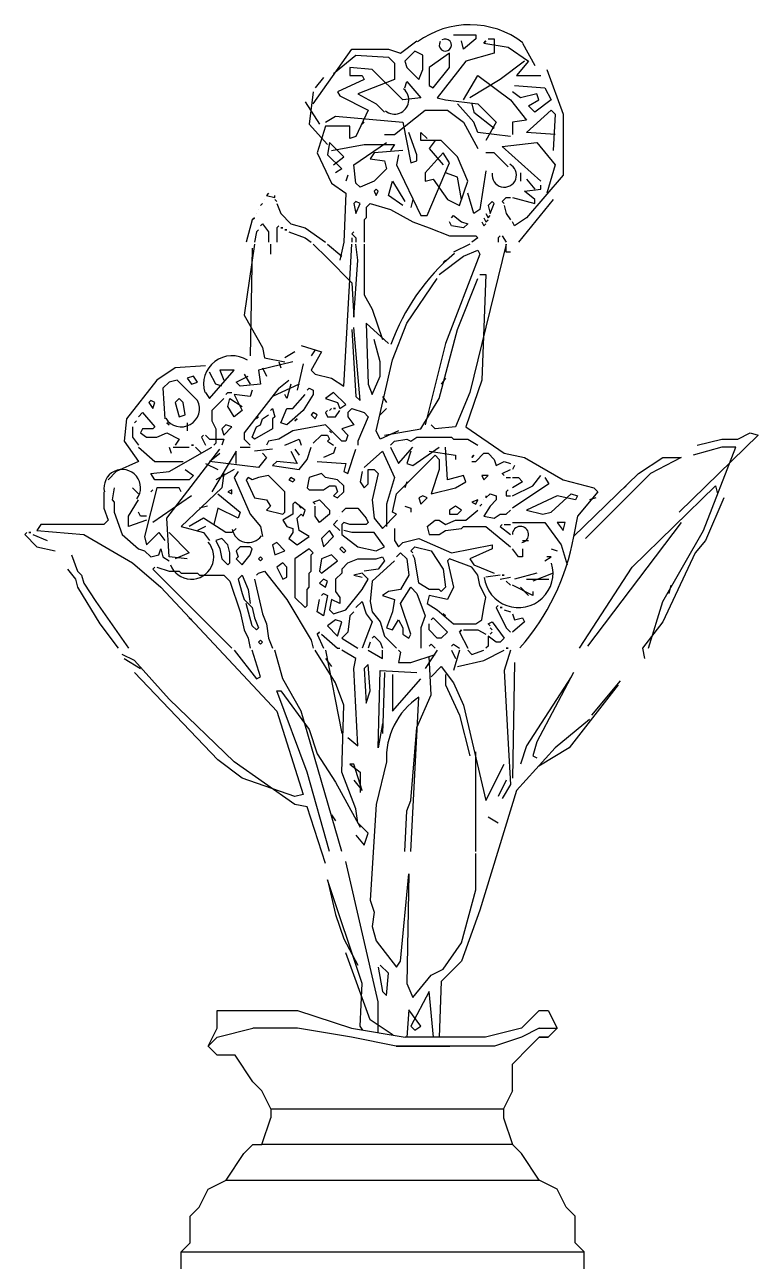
# Model space of a CAD drawing. Extents: x -42728 to 99010, y -18674 to 47645.
# Drawn here: x 47992 to 48443, y 7416 to 8176 of the extents above; entities that cross this region are included whole.
import ezdxf

# ---------------------------------------------------------------- set-up
doc = ezdxf.new("R2010")
doc.units = 0
doc.header["$LTSCALE"] = 100
doc.header["$MEASUREMENT"] = 0
doc.layers.get('0').update_dxf_attribs({"linetype": 'CONTINUOUS'})

# ---------------------------------------------------------------- blocks, each defined once
blk = doc.blocks.new('A$C30911E58')
for p, q in [((231.03, 1072.56), (241.03, 1080.05)), ((263.5, 1083.8), (277.24, 1083.8)), ((269.75, 1075.06), (268.5, 1080.05)), ((277.24, 1081.3), (269.75, 1075.06)), ((277.24, 1083.8), (277.24, 1081.3)), ((283.49, 1080.05), (282.24, 1078.8)), ((282.24, 1078.8), (283.49, 1080.05)), ((284.73, 1081.3), (288.48, 1081.3)), ((288.48, 1081.3), (288.48, 1072.56)), ((177.33, 1041.34), (201.06, 1075.06)), ((201.06, 1075.06), (223.54, 1075.06)), ((223.54, 1075.06), (231.03, 1072.56)), ((239.78, 1073.81), (233.53, 1067.56)), ((244.77, 1071.31), (239.78, 1073.81)), ((261.01, 1072.56), (248.52, 1063.82)), ((261.01, 1063.82), (261.01, 1072.56)), ((288.48, 1072.56), (271, 1067.56)), ((282.24, 1078.8), (297.22, 1076.31)), ((297.22, 1076.31), (309.71, 1067.56)), ((305.96, 1078.8), (313.46, 1065.07)), ((189.82, 1060.07), (203.56, 1071.31)), ((203.56, 1071.31), (223.54, 1070.06)), ((223.54, 1070.06), (227.29, 1066.32)), ((227.29, 1066.32), (227.29, 1056.33)), ((233.53, 1067.56), (234.78, 1063.82)), ((244.77, 1062.57), (244.77, 1071.31)), ((271, 1067.56), (253.51, 1045.09)), ((307.21, 1067.56), (292.23, 1056.33)), ((309.71, 1067.56), (302.22, 1058.82)), ((183.58, 1057.57), (178.58, 1051.33)), ((213.55, 1062.57), (199.81, 1063.82)), ((199.81, 1063.82), (199.81, 1058.82)), ((199.81, 1058.82), (207.31, 1058.82)), ((207.31, 1058.82), (208.56, 1056.33)), ((232.28, 1043.84), (213.55, 1062.57)), ((234.78, 1063.82), (242.27, 1056.33)), ((242.27, 1056.33), (244.77, 1062.57)), ((248.52, 1063.82), (248.52, 1052.58)), ((251.02, 1051.33), (261.01, 1063.82)), ((269.75, 1043.84), (278.49, 1058.82)), ((278.49, 1058.82), (298.47, 1043.84)), ((302.22, 1058.82), (317.2, 1058.82)), ((320.95, 1062.57), (330.94, 1035.1)), ((208.56, 1056.33), (192.32, 1048.83)), ((227.29, 1056.33), (204.81, 1047.58)), ((233.53, 1051.33), (234.78, 1055.08)), ((234.78, 1055.08), (243.52, 1045.09)), ((248.52, 1052.58), (251.02, 1051.33)), ((292.23, 1056.33), (273.49, 1045.09)), ((300.97, 1052.58), (319.7, 1051.33)), ((319.7, 1051.33), (323.45, 1043.84)), ((172.34, 1042.59), (181.08, 1028.85)), ((177.33, 1048.83), (174.84, 1028.85)), ((192.32, 1048.83), (193.57, 1046.33)), ((193.57, 1046.33), (211.05, 1037.59)), ((204.81, 1047.58), (216.05, 1041.34)), ((243.52, 1045.09), (232.28, 1043.84)), ((253.51, 1045.09), (258.51, 1043.84)), ((258.51, 1043.84), (278.49, 1041.34)), ((298.47, 1043.84), (308.46, 1031.35)), ((304.72, 1045.09), (299.72, 1048.83)), ((314.71, 1047.58), (304.72, 1045.09)), ((309.71, 1040.09), (315.96, 1043.84)), ((323.45, 1043.84), (313.46, 1036.34)), ((315.96, 1043.84), (314.71, 1047.58)), ((211.05, 1037.59), (203.56, 1021.36)), ((216.05, 1041.34), (221.04, 1036.34)), ((227.29, 1022.61), (246.02, 1037.59)), ((246.02, 1037.59), (259.76, 1037.59)), ((259.76, 1037.59), (269.75, 1030.1)), ((275.99, 1030.1), (266, 1041.34)), ((274.74, 1041.34), (275.99, 1036.34)), ((275.99, 1036.34), (288.48, 1026.35)), ((278.49, 1041.34), (289.73, 1030.1)), ((308.46, 1023.86), (323.45, 1037.59)), ((313.46, 1036.34), (309.71, 1040.09)), ((323.45, 1037.59), (325.95, 1035.1)), ((325.95, 1035.1), (324.7, 1012.62)), ((330.94, 1035.1), (330.94, 997.63)), ((174.84, 1028.85), (186.08, 1016.36)), ((184.83, 1027.6), (179.83, 1011.37)), ((184.83, 1030.1), (191.07, 1033.85)), ((199.81, 1027.6), (184.83, 1027.6)), ((191.07, 1033.85), (232.28, 1030.1)), ((199.81, 1020.11), (199.81, 1027.6)), ((207.31, 1028.85), (208.56, 1030.1)), ((208.56, 1030.1), (208.56, 1030.1)), ((232.28, 1030.1), (237.28, 1005.12)), ((269.75, 1030.1), (278.49, 1013.86)), ((278.49, 1023.86), (275.99, 1030.1)), ((289.73, 1030.1), (283.49, 1018.86)), ((308.46, 1031.35), (299.72, 1030.1)), ((299.72, 1030.1), (299.72, 1022.61)), ((203.56, 1021.36), (199.81, 1020.11)), ((221.04, 1022.61), (227.29, 1022.61)), ((241.03, 1010.12), (236.03, 1023.86)), ((243.52, 1023.86), (247.27, 1020.11)), ((243.52, 1018.86), (243.52, 1023.86)), ((256.01, 1018.86), (243.52, 1018.86)), ((252.26, 1018.86), (248.52, 1013.86)), ((266, 1008.87), (256.01, 1018.86)), ((298.47, 1021.36), (278.49, 1023.86)), ((325.95, 1022.61), (308.46, 1023.86)), ((179.83, 1011.37), (188.57, 992.63)), ((187.33, 1017.61), (186.08, 1010.12)), ((196.07, 1008.87), (187.33, 1017.61)), ((188.57, 1012.62), (208.56, 1016.36)), ((202.31, 1003.87), (222.29, 1017.61)), ((208.56, 1016.36), (227.29, 1016.36)), ((214.8, 1011.37), (212.3, 1007.62)), ((232.28, 1012.62), (214.8, 1011.37)), ((227.29, 1016.36), (224.79, 1012.62)), ((257.26, 1011.37), (246.02, 998.88)), ((248.52, 1013.86), (257.26, 1003.87)), ((261.01, 1005.12), (257.26, 1011.37)), ((288.48, 1011.37), (283.49, 1011.37)), ((297.22, 1002.63), (288.48, 1011.37)), ((293.48, 1015.11), (314.71, 1017.61)), ((317.2, 993.88), (293.48, 1015.11)), ((314.71, 1017.61), (325.95, 1003.87)), ((186.08, 1010.12), (194.82, 1001.38)), ((189.82, 1003.87), (196.07, 1008.87)), ((203.56, 992.63), (202.31, 1003.87)), ((212.3, 1007.62), (221.04, 1006.37)), ((221.04, 1006.37), (222.29, 1001.38)), ((229.79, 1010.12), (228.54, 1003.87)), ((228.54, 1003.87), (243.52, 972.65)), ((237.28, 1005.12), (241.03, 1006.37)), ((241.03, 1006.37), (241.03, 1010.12)), ((247.27, 972.65), (261.01, 1005.12)), ((272.25, 993.88), (266, 1008.87)), ((325.95, 1003.87), (320.95, 986.39)), ((194.82, 1001.38), (191.07, 998.88)), ((198.56, 997.63), (197.32, 993.88)), ((222.29, 1001.38), (214.8, 993.88)), ((246.02, 998.88), (246.02, 993.88)), ((266, 996.38), (258.51, 998.88)), ((268.5, 982.64), (266, 996.38)), ((283.49, 1000.13), (279.74, 976.4)), ((304.72, 998.88), (304.72, 993.88)), ((330.94, 997.63), (308.46, 971.4)), ((188.57, 992.63), (197.32, 986.39)), ((206.06, 990.14), (203.56, 992.63)), ((214.8, 993.88), (206.06, 990.14)), ((216.05, 988.89), (214.8, 987.64)), ((217.3, 987.64), (216.05, 988.89)), ((223.54, 985.14), (226.04, 993.88)), ((226.04, 993.88), (233.53, 981.4)), ((246.02, 993.88), (251.02, 995.13)), ((251.02, 995.13), (259.76, 982.64)), ((267.25, 978.9), (272.25, 993.88)), ((307.21, 987.64), (317.2, 988.89)), ((308.46, 995.13), (313.46, 988.89)), ((317.2, 988.89), (317.2, 991.39)), ((147.36, 982.64), (147.36, 982.64)), ((149.86, 986.39), (148.61, 985.14)), ((148.61, 985.14), (153.61, 983.89)), ((153.61, 983.89), (153.61, 985.14)), ((154.86, 981.4), (153.61, 982.64)), ((153.61, 982.64), (154.86, 981.4)), ((197.32, 986.39), (196.07, 956.42)), ((203.56, 981.4), (202.31, 980.15)), ((206.06, 980.15), (203.56, 981.4)), ((214.8, 987.64), (216.05, 985.14)), ((216.05, 985.14), (217.3, 987.64)), ((232.28, 978.9), (223.54, 985.14)), ((238.53, 982.64), (237.28, 977.65)), ((259.76, 982.64), (267.25, 978.9)), ((275.99, 973.9), (272.25, 986.39)), ((287.23, 981.4), (284.73, 978.9)), ((288.48, 980.15), (287.23, 981.4)), ((293.48, 981.4), (295.97, 983.89)), ((294.72, 980.15), (293.48, 981.4)), ((293.48, 981.4), (294.72, 980.15)), ((295.97, 983.89), (298.47, 983.89)), ((299.72, 983.89), (313.46, 980.15)), ((324.7, 982.64), (303.47, 956.42)), ((313.46, 982.64), (307.21, 987.64)), ((313.46, 980.15), (313.46, 982.64)), ((142.37, 973.9), (142.37, 973.9)), ((143.62, 976.4), (143.62, 976.4)), ((144.86, 978.9), (146.11, 980.15)), ((154.86, 980.15), (157.35, 973.9)), ((157.35, 973.9), (163.6, 967.66)), ((202.31, 980.15), (203.56, 973.9)), ((203.56, 973.9), (206.06, 980.15)), ((209.8, 977.65), (212.3, 980.15)), ((209.8, 977.65), (209.8, 971.4)), ((212.3, 980.15), (224.79, 976.4)), ((224.79, 976.4), (238.53, 968.91)), ((279.74, 976.4), (275.99, 973.9)), ((283.49, 973.9), (284.73, 971.4)), ((284.73, 978.9), (285.98, 973.9)), ((285.98, 973.9), (288.48, 980.15)), ((294.72, 978.9), (295.97, 973.9)), ((295.97, 973.9), (298.47, 970.16)), ((139.87, 970.16), (136.12, 956.42)), ((141.12, 971.4), (139.87, 970.16)), ((139.87, 970.16), (141.12, 971.4)), ((144.86, 966.41), (146.11, 967.66)), ((146.11, 967.66), (149.86, 962.66)), ((156.1, 966.41), (154.86, 965.16)), ((154.86, 965.16), (156.1, 966.41)), ((163.6, 967.66), (172.34, 965.16)), ((209.8, 971.4), (208.56, 970.16)), ((208.56, 970.16), (208.56, 956.42)), ((238.53, 968.91), (248.52, 965.16)), ((243.52, 972.65), (247.27, 972.65)), ((262.26, 966.41), (261.01, 968.91)), ((262.26, 971.4), (263.5, 972.65)), ((269.75, 965.16), (262.26, 966.41)), ((263.5, 972.65), (268.5, 968.91)), ((268.5, 968.91), (272.25, 967.66)), ((272.25, 967.66), (269.75, 965.16)), ((280.99, 968.91), (282.24, 966.41)), ((282.24, 971.4), (283.49, 968.91)), ((282.24, 966.41), (283.49, 967.66)), ((283.49, 968.91), (284.73, 970.16)), ((284.73, 971.4), (285.98, 972.65)), ((300.97, 966.41), (299.72, 968.91)), ((308.46, 971.4), (300.97, 966.41)), ((142.37, 962.66), (141.12, 956.42)), ((143.62, 963.91), (142.37, 962.66)), ((142.37, 962.66), (143.62, 963.91)), ((149.86, 962.66), (149.86, 956.42)), ((154.86, 965.16), (154.86, 956.42)), ((158.6, 965.16), (157.35, 965.16)), ((157.35, 965.16), (158.6, 965.16)), ((161.1, 963.91), (159.85, 963.91)), ((159.85, 963.91), (161.1, 963.91)), ((162.35, 962.66), (172.34, 958.92)), ((172.34, 965.16), (184.83, 956.42)), ((172.34, 958.92), (176.09, 956.42)), ((202.31, 962.66), (201.06, 961.41)), ((201.06, 961.41), (202.31, 962.66)), ((201.06, 961.41), (203.56, 958.92)), ((201.06, 958.92), (201.06, 956.42)), ((203.56, 958.92), (203.56, 956.42)), ((248.52, 965.16), (261.01, 960.17)), ((261.01, 960.17), (277.24, 960.17)), ((278.49, 958.92), (274.74, 956.42)), ((277.24, 960.17), (278.49, 958.92)), ((292.23, 960.17), (290.98, 958.92)), ((290.98, 958.92), (292.23, 960.17)), ((290.98, 958.92), (290.98, 956.42)), ((293.48, 960.17), (295.97, 956.42)), ((141.12, 955.17), (134.87, 911.46)), ((139.87, 952.67), (138.62, 886.48)), ((151.11, 955.17), (151.11, 948.93)), ((177.33, 955.17), (186.08, 946.43)), ((186.08, 955.17), (194.82, 947.68)), ((196.07, 956.42), (193.57, 945.18)), ((196.07, 867.75), (201.06, 955.17)), ((204.81, 945.18), (203.56, 955.17)), ((208.56, 955.17), (208.56, 923.95)), ((273.49, 955.17), (263.5, 950.17)), ((269.75, 947.68), (278.49, 951.42)), ((295.97, 955.17), (273.49, 864)), ((278.49, 951.42), (279.74, 948.93)), ((295.97, 950.17), (295.97, 955.17)), ((186.08, 946.43), (201.06, 931.44)), ((202.31, 910.21), (204.81, 945.18)), ((254.76, 936.44), (269.75, 947.68)), ((257.26, 943.93), (258.51, 945.18)), ((279.74, 948.93), (258.51, 893.98)), ((258.51, 945.18), (258.51, 945.18)), ((298.47, 950.17), (295.97, 950.17)), ((279.74, 936.44), (283.49, 936.44)), ((283.49, 936.44), (280.99, 871.5)), ((201.06, 931.44), (202.31, 910.21)), ((234.78, 906.47), (253.51, 933.94)), ((266, 902.72), (278.49, 933.94)), ((208.56, 923.95), (213.55, 915.21)), ((213.55, 915.21), (219.79, 896.47)), ((134.87, 911.46), (146.11, 891.48)), ((209.8, 906.47), (211.05, 869)), ((223.54, 893.98), (209.8, 906.47)), ((226.04, 883.99), (234.78, 906.47)), ((201.06, 902.72), (203.56, 861.51)), ((206.06, 859.01), (202.31, 903.97)), ((254.76, 860.26), (266, 902.72)), ((146.11, 891.48), (147.36, 885.24)), ((169.84, 892.73), (182.33, 888.98)), ((178.58, 890.23), (176.09, 886.48)), ((218.55, 882.74), (214.8, 896.47)), ((258.51, 893.98), (246.02, 844.02)), ((164.85, 882.74), (143.62, 877.74)), ((147.36, 885.24), (159.85, 882.74)), ((156.1, 882.74), (157.35, 878.99)), ((166.09, 888.98), (159.85, 885.24)), ((182.33, 888.98), (176.09, 877.74)), ((216.05, 840.28), (226.04, 883.99)), ((218.55, 874), (218.55, 882.74)), ((92.41, 878.99), (81.17, 871.5)), ((111.15, 880.24), (92.41, 878.99)), ((113.64, 860.26), (128.63, 877.74)), ((117.39, 869), (113.64, 876.49)), ((119.89, 877.74), (122.39, 871.5)), ((128.63, 877.74), (119.89, 877.74)), ((134.87, 875.24), (138.62, 869)), ((143.62, 877.74), (144.86, 869)), ((146.11, 878.99), (148.61, 874)), ((171.09, 881.49), (167.34, 865.25)), ((176.09, 877.74), (178.58, 875.24)), ((178.58, 875.24), (188.57, 872.75)), ((81.17, 871.5), (62.44, 847.77)), ((88.67, 870.25), (84.92, 866.5)), ((93.66, 871.5), (88.67, 870.25)), ((106.15, 859.01), (93.66, 871.5)), ((103.65, 874), (99.91, 872.75)), ((99.91, 872.75), (102.4, 869)), ((102.4, 869), (106.15, 870.25)), ((106.15, 870.25), (103.65, 874)), ((121.14, 867.75), (117.39, 869)), ((129.88, 870.25), (137.37, 874)), ((132.38, 867.75), (129.88, 870.25)), ((144.86, 869), (132.38, 867.75)), ((168.59, 869), (152.36, 861.51)), ((156.1, 866.5), (162.35, 871.5)), ((163.6, 869), (161.1, 860.26)), ((188.57, 872.75), (196.07, 867.75)), ((211.05, 869), (213.55, 862.76)), ((213.55, 862.76), (218.55, 874)), ((258.51, 872.75), (256.01, 869)), ((280.99, 871.5), (271, 842.77)), ((84.92, 866.5), (86.17, 847.77)), ((94.91, 860.26), (92.41, 857.76)), ((97.41, 857.76), (94.91, 860.26)), ((111.15, 864), (113.64, 860.26)), ((114.89, 852.77), (122.39, 860.26)), ((123.63, 862.76), (124.88, 864)), ((124.88, 864), (127.38, 864)), ((124.88, 855.26), (126.13, 860.26)), ((126.13, 860.26), (133.63, 855.26)), ((128.63, 862.76), (133.63, 852.77)), ((138.62, 861.51), (128.63, 862.76)), ((156.1, 866.5), (134.87, 839.03)), ((139.87, 865.25), (138.62, 861.51)), ((161.1, 860.26), (159.85, 862.76)), ((164.85, 854.01), (172.34, 862.76)), ((177.33, 862.76), (171.09, 852.77)), ((173.59, 865.25), (174.84, 866.5)), ((174.84, 866.5), (177.33, 865.25)), ((177.33, 865.25), (177.33, 862.76)), ((189.82, 864), (184.83, 860.26)), ((184.83, 860.26), (192.32, 857.76)), ((197.32, 856.51), (189.82, 864)), ((203.56, 861.51), (206.06, 859.01)), ((219.79, 861.51), (222.29, 857.76)), ((243.52, 841.53), (254.76, 860.26)), ((273.49, 864), (264.75, 842.77)), ((77.43, 859.01), (76.18, 857.76)), ((76.18, 857.76), (78.68, 854.01)), ((79.93, 857.76), (77.43, 859.01)), ((78.68, 854.01), (79.93, 857.76)), ((92.41, 857.76), (94.91, 849.02)), ((98.66, 850.27), (97.41, 857.76)), ((114.89, 852.77), (114.89, 846.52)), ((128.63, 849.02), (124.88, 855.26)), ((133.63, 852.77), (128.63, 849.02)), ((151.11, 852.77), (152.36, 854.01)), ((152.36, 854.01), (153.61, 849.02)), ((157.35, 845.27), (161.1, 854.01)), ((161.1, 854.01), (164.85, 854.01)), ((171.09, 852.77), (161.1, 844.02)), ((186.08, 852.77), (184.83, 851.52)), ((184.83, 851.52), (186.08, 852.77)), ((188.57, 854.01), (187.33, 852.77)), ((187.33, 852.77), (188.57, 854.01)), ((191.07, 854.01), (189.82, 854.01)), ((189.82, 854.01), (191.07, 854.01)), ((191.07, 849.02), (193.57, 852.77)), ((192.32, 857.76), (193.57, 854.01)), ((193.57, 854.01), (197.32, 856.51)), ((198.56, 851.52), (201.06, 854.01)), ((201.06, 854.01), (208.56, 851.52)), ((222.29, 854.01), (218.55, 850.27)), ((62.44, 847.77), (61.19, 834.03)), ((67.44, 845.27), (68.69, 846.52)), ((69.93, 849.02), (72.43, 851.52)), ((72.43, 851.52), (79.93, 842.77)), ((88.67, 844.02), (87.42, 845.27)), ((87.42, 845.27), (88.67, 844.02)), ((94.91, 849.02), (98.66, 850.27)), ((99.91, 845.27), (99.91, 840.28)), ((114.89, 846.52), (117.39, 841.53)), ((123.63, 844.02), (121.14, 841.53)), ((127.38, 842.77), (123.63, 844.02)), ((143.62, 849.02), (142.37, 847.77)), ((142.37, 847.77), (143.62, 849.02)), ((142.37, 842.77), (144.86, 844.02)), ((144.86, 844.02), (146.11, 847.77)), ((146.11, 847.77), (149.86, 850.27)), ((153.61, 849.02), (152.36, 847.77)), ((152.36, 847.77), (152.36, 841.53)), ((161.1, 844.02), (157.35, 845.27)), ((184.83, 844.02), (164.85, 840.28)), ((167.34, 847.77), (166.09, 846.52)), ((166.09, 846.52), (167.34, 847.77)), ((177.33, 851.52), (176.09, 850.27)), ((176.09, 850.27), (178.58, 847.77)), ((179.83, 850.27), (177.33, 851.52)), ((178.58, 847.77), (179.83, 850.27)), ((184.83, 851.52), (186.08, 849.02)), ((194.82, 834.03), (184.83, 844.02)), ((186.08, 849.02), (191.07, 849.02)), ((202.31, 844.02), (194.82, 841.53)), ((198.56, 851.52), (198.56, 849.02)), ((198.56, 849.02), (202.31, 844.02)), ((211.05, 849.02), (204.81, 834.03)), ((208.56, 851.52), (211.05, 849.02)), ((252.26, 841.53), (249.77, 844.02)), ((66.19, 842.77), (66.19, 836.53)), ((66.19, 836.53), (69.93, 831.54)), ((72.43, 841.53), (71.18, 839.03)), ((71.18, 839.03), (74.93, 836.53)), ((78.68, 841.53), (72.43, 841.53)), ((74.93, 836.53), (81.17, 836.53)), ((79.93, 842.77), (78.68, 841.53)), ((81.17, 836.53), (87.42, 839.03)), ((87.42, 839.03), (94.91, 835.28)), ((109.9, 837.78), (108.65, 836.53)), ((108.65, 836.53), (109.9, 837.78)), ((108.65, 836.53), (111.15, 831.54)), ((111.15, 837.78), (113.64, 835.28)), ((117.39, 841.53), (117.39, 832.78)), ((121.14, 841.53), (122.39, 837.78)), ((122.39, 837.78), (127.38, 842.77)), ((134.87, 839.03), (134.87, 835.28)), ((139.87, 836.53), (142.37, 842.77)), ((141.12, 835.28), (139.87, 836.53)), ((152.36, 841.53), (141.12, 835.28)), ((164.85, 840.28), (156.1, 835.28)), ((177.33, 832.78), (182.33, 837.78)), ((182.33, 837.78), (186.08, 837.78)), ((186.08, 837.78), (187.33, 835.28)), ((188.57, 839.03), (187.33, 840.28)), ((187.33, 840.28), (188.57, 839.03)), ((194.82, 841.53), (198.56, 837.78)), ((198.56, 837.78), (197.32, 834.03)), ((218.55, 835.28), (216.05, 840.28)), ((229.79, 840.28), (218.55, 835.28)), ((221.04, 837.78), (243.52, 841.53)), ((237.28, 834.03), (241.03, 836.53)), ((241.03, 836.53), (262.26, 836.53)), ((264.75, 842.77), (252.26, 841.53)), ((262.26, 836.53), (263.5, 835.28)), ((271, 842.77), (294.72, 826.54)), ((450.83, 837.78), (402.12, 790.32)), ((438.34, 835.28), (445.83, 839.03)), ((445.83, 839.03), (450.83, 837.78)), ((61.19, 834.03), (69.93, 821.54)), ((69.93, 830.29), (79.93, 821.54)), ((87.42, 786.58), (119.89, 829.04)), ((88.67, 815.3), (114.89, 830.29)), ((88.67, 830.29), (89.92, 826.54)), ((91.16, 830.29), (101.16, 830.29)), ((94.91, 835.28), (92.41, 831.54)), ((103.65, 831.54), (102.4, 831.54)), ((102.4, 831.54), (103.65, 831.54)), ((104.9, 830.29), (108.65, 826.54)), ((113.64, 835.28), (122.39, 835.28)), ((117.39, 832.78), (116.14, 831.54)), ((122.39, 835.28), (121.14, 831.54)), ((132.38, 830.29), (138.62, 830.29)), ((134.87, 835.28), (138.62, 831.54)), ((152.36, 829.04), (141.12, 827.79)), ((149.86, 834.03), (148.61, 831.54)), ((156.1, 835.28), (149.86, 834.03)), ((159.85, 831.54), (168.59, 835.28)), ((166.09, 829.04), (168.59, 825.29)), ((168.59, 835.28), (169.84, 831.54)), ((173.59, 822.79), (176.09, 830.29)), ((187.33, 835.28), (186.08, 834.03)), ((186.08, 834.03), (189.82, 831.54)), ((191.07, 830.29), (189.82, 826.54)), ((197.32, 834.03), (194.82, 834.03)), ((198.56, 814.05), (203.56, 829.04)), ((204.81, 834.03), (204.81, 831.54)), ((224.79, 831.54), (227.29, 834.03)), ((224.79, 830.29), (229.79, 820.3)), ((227.29, 834.03), (234.78, 835.28)), ((229.79, 820.3), (238.53, 830.29)), ((234.78, 835.28), (237.28, 834.03)), ((234.78, 832.78), (234.78, 832.78)), ((238.53, 832.78), (238.53, 832.78)), ((238.53, 819.05), (254.76, 830.29)), ((259.76, 810.3), (258.51, 830.29)), ((263.5, 835.28), (272.25, 835.28)), ((272.25, 835.28), (278.49, 831.54)), ((428.35, 830.29), (410.87, 825.29)), ((413.36, 831.54), (428.35, 835.28)), ((417.11, 779.08), (437.09, 830.29)), ((428.35, 835.28), (438.34, 835.28)), ((437.09, 830.29), (428.35, 830.29)), ((69.93, 821.54), (56.2, 815.3)), ((79.93, 821.54), (97.41, 821.54)), ((113.64, 821.54), (119.89, 826.54)), ((143.62, 817.8), (113.64, 821.54)), ((129.88, 827.79), (114.89, 802.81)), ((129.88, 820.3), (129.88, 827.79)), ((148.61, 824.04), (143.62, 817.8)), ((146.11, 826.54), (148.61, 824.04)), ((154.86, 821.54), (152.36, 819.05)), ((167.34, 820.3), (154.86, 821.54)), ((163.6, 827.79), (167.34, 820.3)), ((168.59, 816.55), (173.59, 822.79)), ((179.83, 821.54), (197.32, 820.3)), ((189.82, 826.54), (183.58, 824.04)), ((208.56, 817.8), (219.79, 827.79)), ((219.79, 827.79), (227.29, 811.55)), ((228.54, 801.56), (252.26, 825.29)), ((237.28, 827.79), (234.78, 820.3)), ((248.52, 827.79), (264.75, 825.29)), ((252.26, 825.29), (254.76, 822.79)), ((254.76, 822.79), (254.76, 816.55)), ((264.75, 825.29), (264.75, 822.79)), ((275.99, 825.29), (274.74, 824.04)), ((274.74, 824.04), (275.99, 825.29)), ((274.74, 821.54), (277.24, 821.54)), ((277.24, 821.54), (282.24, 826.54)), ((282.24, 826.54), (284.73, 826.54)), ((284.73, 826.54), (288.48, 822.79)), ((288.48, 822.79), (289.73, 819.05)), ((289.73, 819.05), (294.72, 821.54)), ((294.72, 826.54), (307.21, 824.04)), ((294.72, 821.54), (298.47, 820.3)), ((307.21, 824.04), (330.94, 810.3)), ((377.15, 814.05), (392.13, 824.04)), ((403.37, 824.04), (384.64, 814.05)), ((392.13, 824.04), (403.37, 824.04)), ((56.2, 815.3), (51.2, 810.3)), ((77.43, 814.05), (88.67, 815.3)), ((79.93, 810.3), (77.43, 814.05)), ((98.66, 816.55), (103.65, 812.8)), ((111.15, 820.3), (118.64, 816.55)), ((128.63, 816.55), (117.39, 810.3)), ((122.39, 814.05), (121.14, 805.31)), ((131.13, 815.3), (128.63, 811.55)), ((152.36, 819.05), (168.59, 816.55)), ((182.33, 814.05), (174.84, 811.55)), ((184.83, 811.55), (182.33, 814.05)), ((197.32, 820.3), (196.07, 815.3)), ((196.07, 815.3), (198.56, 814.05)), ((207.31, 815.3), (206.06, 809.06)), ((211.05, 816.55), (214.8, 816.55)), ((211.05, 807.81), (211.05, 816.55)), ((217.3, 814.05), (213.55, 797.82)), ((214.8, 816.55), (217.3, 814.05)), ((234.78, 820.3), (238.53, 819.05)), ((254.76, 816.55), (249.77, 801.56)), ((293.48, 814.05), (298.47, 816.55)), ((294.72, 812.8), (293.48, 814.05)), ((293.48, 814.05), (294.72, 812.8)), ((300.97, 819.05), (299.72, 816.55)), ((337.19, 775.34), (377.15, 814.05)), ((384.64, 814.05), (344.68, 774.09)), ((101.16, 810.3), (79.93, 810.3)), ((103.65, 812.8), (101.16, 810.3)), ((128.63, 811.55), (138.62, 789.07)), ((137.37, 811.55), (136.12, 810.3)), ((136.12, 810.3), (141.12, 799.07)), ((139.87, 810.3), (137.37, 811.55)), ((143.62, 811.55), (139.87, 810.3)), ((149.86, 812.8), (143.62, 811.55)), ((159.85, 802.81), (149.86, 812.8)), ((163.6, 811.55), (162.35, 810.3)), ((162.35, 810.3), (164.85, 809.06)), ((166.09, 810.3), (163.6, 811.55)), ((164.85, 809.06), (166.09, 810.3)), ((174.84, 811.55), (173.59, 805.31)), ((183.58, 804.06), (187.33, 806.56)), ((192.32, 810.3), (184.83, 811.55)), ((187.33, 806.56), (191.07, 806.56)), ((191.07, 806.56), (192.32, 802.81)), ((196.07, 806.56), (192.32, 810.3)), ((196.07, 802.81), (196.07, 806.56)), ((206.06, 809.06), (208.56, 805.31)), ((208.56, 805.31), (211.05, 807.81)), ((227.29, 811.55), (222.29, 795.32)), ((234.78, 809.06), (233.53, 805.31)), ((269.75, 812.8), (259.76, 810.3)), ((264.75, 805.31), (271, 809.06)), ((271, 809.06), (269.75, 812.8)), ((284.73, 812.8), (280.99, 812.8)), ((280.99, 812.8), (282.24, 810.3)), ((282.24, 810.3), (284.73, 812.8)), ((295.97, 811.55), (298.47, 811.55)), ((299.72, 811.55), (303.47, 811.55)), ((305.96, 809.06), (299.72, 805.31)), ((322.2, 807.81), (299.72, 792.82)), ((299.72, 800.31), (312.21, 806.56)), ((303.47, 811.55), (305.96, 809.06)), ((312.21, 806.56), (317.2, 812.8)), ((319.7, 811.55), (322.2, 807.81)), ((330.94, 810.3), (349.67, 805.31)), ((368.41, 805.31), (369.65, 806.56)), ((369.65, 806.56), (369.65, 806.56)), ((373.4, 756.61), (424.6, 806.56)), ((424.6, 806.56), (425.85, 801.56)), ((48.7, 802.81), (48.7, 792.82)), ((54.95, 805.31), (53.7, 797.82)), ((66.19, 805.31), (69.93, 801.56)), ((81.17, 805.31), (73.68, 775.34)), ((78.68, 804.06), (77.43, 802.81)), ((77.43, 802.81), (78.68, 804.06)), ((102.4, 800.31), (78.68, 784.08)), ((94.91, 805.31), (81.17, 805.31)), ((96.16, 802.81), (94.91, 805.31)), ((121.14, 805.31), (96.16, 781.58)), ((118.64, 801.56), (132.38, 790.32)), ((127.38, 804.06), (124.88, 802.81)), ((124.88, 802.81), (127.38, 801.56)), ((127.38, 801.56), (127.38, 804.06)), ((141.12, 799.07), (148.61, 797.82)), ((159.85, 790.32), (159.85, 802.81)), ((173.59, 805.31), (174.84, 804.06)), ((174.84, 804.06), (183.58, 804.06)), ((192.32, 802.81), (189.82, 800.31)), ((189.82, 800.31), (192.32, 799.07)), ((192.32, 799.07), (196.07, 802.81)), ((226.04, 790.32), (228.54, 801.56)), ((244.77, 800.31), (242.27, 799.07)), ((242.27, 799.07), (243.52, 795.32)), ((243.52, 795.32), (247.27, 799.07)), ((247.27, 799.07), (244.77, 800.31)), ((249.77, 801.56), (264.75, 805.31)), ((283.49, 799.07), (285.98, 801.56)), ((283.49, 800.31), (283.49, 799.07)), ((285.98, 801.56), (289.73, 800.31)), ((289.73, 800.31), (289.73, 797.82)), ((297.22, 804.06), (295.97, 802.81)), ((295.97, 802.81), (297.22, 804.06)), ((295.97, 802.81), (295.97, 800.31)), ((295.97, 800.31), (298.47, 800.31)), ((327.19, 800.31), (308.46, 791.57)), ((323.45, 790.32), (335.94, 801.56)), ((338.43, 797.82), (327.19, 800.31)), ((335.94, 801.56), (339.68, 800.31)), ((339.68, 800.31), (338.43, 797.82)), ((352.17, 802.81), (339.68, 787.83)), ((350.92, 799.07), (347.18, 797.82)), ((349.67, 805.31), (352.17, 802.81)), ((429.6, 799.07), (418.36, 772.84)), ((48.7, 792.82), (51.2, 785.33)), ((53.7, 797.82), (54.95, 796.57)), ((54.95, 796.57), (54.95, 790.32)), ((63.69, 787.83), (69.93, 797.82)), ((112.4, 794.07), (107.4, 792.82)), ((118.64, 792.82), (116.14, 782.83)), ((131.13, 786.58), (118.64, 792.82)), ((148.61, 797.82), (151.11, 794.07)), ((151.11, 794.07), (148.61, 791.57)), ((148.61, 791.57), (158.6, 789.07)), ((166.09, 796.57), (164.85, 795.32)), ((164.85, 795.32), (164.85, 789.07)), ((172.34, 791.57), (166.09, 796.57)), ((169.84, 792.82), (168.59, 794.07)), ((168.59, 794.07), (169.84, 792.82)), ((171.09, 787.83), (172.34, 791.57)), ((177.33, 796.57), (181.08, 797.82)), ((178.58, 795.32), (177.33, 796.57)), ((177.33, 796.57), (178.58, 795.32)), ((178.58, 787.83), (178.58, 794.07)), ((181.08, 797.82), (187.33, 791.57)), ((187.33, 791.57), (187.33, 789.07)), ((194.82, 790.32), (197.32, 792.82)), ((197.32, 792.82), (204.81, 792.82)), ((204.81, 792.82), (209.8, 786.58)), ((213.55, 797.82), (214.8, 786.58)), ((222.29, 795.32), (222.29, 781.58)), ((233.53, 794.07), (237.28, 792.82)), ((237.28, 792.82), (237.28, 790.32)), ((264.75, 794.07), (261.01, 791.57)), ((261.01, 791.57), (261.01, 789.07)), ((268.5, 791.57), (264.75, 794.07)), ((266, 789.07), (268.5, 791.57)), ((271, 785.33), (278.49, 791.57)), ((278.49, 797.82), (274.74, 796.57)), ((274.74, 796.57), (277.24, 795.32)), ((277.24, 795.32), (278.49, 797.82)), ((279.74, 794.07), (280.99, 795.32)), ((282.24, 797.82), (282.24, 797.82)), ((285.98, 794.07), (282.24, 787.83)), ((289.73, 797.82), (285.98, 794.07)), ((295.97, 789.07), (298.47, 791.57)), ((308.46, 791.57), (318.45, 789.07)), ((51.2, 785.33), (48.7, 782.83)), ((54.95, 790.32), (59.94, 776.59)), ((63.69, 781.58), (63.69, 787.83)), ((74.93, 785.33), (63.69, 781.58)), ((71.18, 787.83), (69.93, 790.32)), ((74.93, 787.83), (71.18, 787.83)), ((88.67, 762.85), (87.42, 786.58)), ((109.9, 786.58), (101.16, 781.58)), ((123.63, 777.84), (109.9, 786.58)), ((132.38, 790.32), (131.13, 786.58)), ((138.62, 789.07), (144.86, 781.58)), ((158.6, 789.07), (159.85, 790.32)), ((164.85, 789.07), (158.6, 785.33)), ((158.6, 785.33), (161.1, 781.58)), ((167.34, 786.58), (169.84, 789.07)), ((168.59, 779.08), (167.34, 786.58)), ((169.84, 789.07), (171.09, 787.83)), ((181.08, 784.08), (178.58, 787.83)), ((187.33, 789.07), (181.08, 784.08)), ((189.82, 782.83), (192.32, 785.33)), ((193.57, 787.83), (193.57, 787.83)), ((196.07, 784.08), (194.82, 782.83)), ((199.81, 782.83), (196.07, 784.08)), ((209.8, 786.58), (211.05, 784.08)), ((211.05, 784.08), (209.8, 782.83)), ((214.8, 786.58), (219.79, 780.33)), ((219.79, 780.33), (228.54, 789.07)), ((228.54, 789.07), (226.04, 790.32)), ((247.27, 781.58), (252.26, 785.33)), ((252.26, 785.33), (254.76, 785.33)), ((254.76, 785.33), (258.51, 782.83)), ((258.51, 782.83), (264.75, 785.33)), ((261.01, 789.07), (266, 789.07)), ((264.75, 785.33), (271, 785.33)), ((282.24, 787.83), (288.48, 786.58)), ((288.48, 786.58), (292.23, 789.07)), ((292.23, 789.07), (295.97, 789.07)), ((299.72, 784.08), (319.7, 784.08)), ((318.45, 789.07), (323.45, 790.32)), ((319.7, 784.08), (329.69, 770.34)), ((332.19, 784.08), (327.19, 784.08)), ((327.19, 784.08), (330.94, 779.08)), ((330.94, 779.08), (332.19, 784.08)), ((339.68, 787.83), (337.19, 775.34)), ((403.37, 784.08), (345.93, 707.9)), ((1.25, 777.84), (0, 776.59)), ((0, 776.59), (1.25, 777.84)), ((0, 776.59), (7.49, 769.09)), ((3.75, 777.84), (2.5, 777.84)), ((2.5, 777.84), (3.75, 777.84)), ((5, 776.59), (13.74, 772.84)), ((9.99, 782.83), (7.49, 779.08)), ((7.49, 779.08), (36.22, 776.59)), ((48.7, 782.83), (9.99, 782.83)), ((36.22, 776.59), (66.19, 759.1)), ((59.94, 776.59), (69.93, 767.84)), ((74.93, 770.34), (82.42, 777.84)), ((82.42, 777.84), (86.17, 772.84)), ((88.67, 777.84), (101.16, 765.35)), ((96.16, 781.58), (109.9, 777.84)), ((111.15, 781.58), (106.15, 779.08)), ((109.9, 777.84), (113.64, 772.84)), ((127.38, 777.84), (123.63, 777.84)), ((129.88, 780.33), (127.38, 777.84)), ((144.86, 781.58), (146.11, 775.34)), ((161.1, 781.58), (164.85, 780.33)), ((164.85, 777.84), (162.35, 774.09)), ((164.85, 780.33), (164.85, 777.84)), ((174.84, 775.34), (168.59, 779.08)), ((187.33, 779.08), (182.33, 774.09)), ((189.82, 775.34), (187.33, 779.08)), ((189.82, 782.83), (193.57, 779.08)), ((194.82, 782.83), (194.82, 776.59)), ((194.82, 776.59), (204.81, 769.09)), ((201.06, 777.84), (196.07, 779.08)), ((209.8, 782.83), (199.81, 782.83)), ((214.8, 777.84), (201.06, 777.84)), ((221.04, 769.09), (214.8, 777.84)), ((227.29, 780.33), (227.29, 772.84)), ((247.27, 781.58), (248.52, 776.59)), ((248.52, 776.59), (254.76, 776.59)), ((254.76, 776.59), (258.51, 779.08)), ((258.51, 779.08), (268.5, 780.33)), ((268.5, 780.33), (269.75, 781.58)), ((269.75, 781.58), (283.49, 781.58)), ((283.49, 781.58), (298.47, 769.09)), ((293.48, 782.83), (292.23, 781.58)), ((292.23, 781.58), (293.48, 782.83)), ((292.23, 781.58), (298.47, 776.59)), ((294.72, 782.83), (298.47, 782.83)), ((392.13, 735.37), (417.11, 779.08)), ((7.49, 769.09), (18.73, 766.6)), ((73.68, 775.34), (74.93, 770.34)), ((121.14, 774.09), (117.39, 772.84)), ((117.39, 772.84), (119.89, 767.84)), ((124.88, 770.34), (121.14, 774.09)), ((126.13, 765.35), (124.88, 770.34)), ((132.38, 769.09), (129.88, 766.6)), ((138.62, 769.09), (132.38, 769.09)), ((139.87, 767.84), (138.62, 769.09)), ((154.86, 771.59), (152.36, 770.34)), ((152.36, 770.34), (153.61, 764.1)), ((159.85, 766.6), (154.86, 771.59)), ((162.35, 774.09), (167.34, 770.34)), ((167.34, 770.34), (174.84, 775.34)), ((182.33, 774.09), (183.58, 769.09)), ((183.58, 769.09), (189.82, 775.34)), ((194.82, 769.09), (193.57, 767.84)), ((197.32, 766.6), (194.82, 769.09)), ((204.81, 769.09), (216.05, 766.6)), ((216.05, 766.6), (221.04, 769.09)), ((227.29, 772.84), (229.79, 769.09)), ((229.79, 769.09), (232.28, 771.59)), ((232.28, 771.59), (242.27, 774.09)), ((237.28, 766.6), (239.78, 769.09)), ((239.78, 769.09), (249.77, 766.6)), ((242.27, 774.09), (262.26, 765.35)), ((262.26, 765.35), (287.23, 770.34)), ((287.23, 770.34), (287.23, 767.84)), ((305.96, 772.84), (309.71, 772.84)), ((329.69, 770.34), (333.44, 757.85)), ((418.36, 772.84), (412.12, 765.35)), ((28.72, 764.1), (32.47, 754.11)), ((69.93, 767.84), (73.68, 766.6)), ((73.68, 766.6), (77.43, 762.85)), ((77.43, 762.85), (82.42, 764.1)), ((82.42, 764.1), (83.67, 767.84)), ((83.67, 767.84), (84.92, 762.85)), ((84.92, 762.85), (88.67, 760.35)), ((99.91, 761.6), (88.67, 762.85)), ((101.16, 765.35), (92.41, 761.6)), ((119.89, 767.84), (121.14, 761.6)), ((121.14, 761.6), (124.88, 757.85)), ((126.13, 759.1), (126.13, 765.35)), ((129.88, 766.6), (131.13, 762.85)), ((131.13, 762.85), (129.88, 761.6)), ((129.88, 761.6), (133.63, 757.85)), ((133.63, 757.85), (138.62, 764.1)), ((138.62, 764.1), (139.87, 767.84)), ((144.86, 762.85), (143.62, 761.6)), ((143.62, 761.6), (144.86, 760.35)), ((146.11, 761.6), (144.86, 762.85)), ((144.86, 760.35), (146.11, 761.6)), ((153.61, 764.1), (159.85, 766.6)), ((174.84, 767.84), (166.09, 761.6)), ((166.09, 761.6), (166.09, 737.87)), ((177.33, 765.35), (174.84, 767.84)), ((176.09, 764.1), (177.33, 765.35)), ((176.09, 754.11), (176.09, 764.1)), ((182.33, 761.6), (181.08, 754.11)), ((188.57, 764.1), (182.33, 761.6)), ((182.33, 752.86), (192.32, 760.35)), ((192.32, 760.35), (188.57, 764.1)), ((193.57, 767.84), (196.07, 765.35)), ((196.07, 765.35), (197.32, 766.6)), ((198.56, 759.1), (204.81, 761.6)), ((204.81, 761.6), (216.05, 761.6)), ((213.55, 747.86), (227.29, 760.35)), ((216.05, 761.6), (219.79, 762.85)), ((221.04, 760.35), (217.3, 755.36)), ((219.79, 762.85), (221.04, 760.35)), ((228.54, 762.85), (231.03, 765.35)), ((231.03, 765.35), (234.78, 761.6)), ((234.78, 761.6), (236.03, 751.61)), ((238.53, 765.35), (237.28, 766.6)), ((237.28, 766.6), (238.53, 765.35)), ((239.78, 761.6), (238.53, 764.1)), ((242.27, 746.61), (239.78, 761.6)), ((249.77, 766.6), (257.26, 755.36)), ((261.01, 761.6), (259.76, 760.35)), ((259.76, 760.35), (263.5, 744.12)), ((274.74, 756.61), (261.01, 761.6)), ((287.23, 767.84), (273.49, 761.6)), ((273.49, 761.6), (275.99, 757.85)), ((303.47, 762.85), (299.72, 767.84)), ((305.96, 762.85), (303.47, 762.85)), ((305.96, 767.84), (305.96, 762.85)), ((319.7, 760.35), (323.45, 762.85)), ((323.45, 762.85), (320.95, 762.85)), ((323.45, 767.84), (327.19, 766.6)), ((412.12, 765.35), (392.13, 722.89)), ((26.23, 755.36), (31.22, 749.11)), ((32.47, 754.11), (34.97, 751.61)), ((66.19, 759.1), (83.67, 744.12)), ((79.93, 756.61), (78.68, 755.36)), ((78.68, 755.36), (79.93, 756.61)), ((78.68, 755.36), (112.4, 721.64)), ((81.17, 756.61), (88.67, 754.11)), ((88.67, 754.11), (94.91, 754.11)), ((94.91, 754.11), (96.16, 752.86)), ((96.16, 752.86), (106.15, 752.86)), ((106.15, 752.86), (107.4, 751.61)), ((124.88, 757.85), (126.13, 759.1)), ((142.37, 751.61), (143.62, 752.86)), ((143.62, 752.86), (147.36, 754.11)), ((147.36, 754.11), (161.1, 736.62)), ((158.6, 759.1), (154.86, 756.61)), ((154.86, 756.61), (158.6, 749.11)), ((161.1, 756.61), (158.6, 759.1)), ((161.1, 750.36), (161.1, 756.61)), ((174.84, 752.86), (176.09, 754.11)), ((174.84, 744.12), (174.84, 752.86)), ((181.08, 754.11), (182.33, 752.86)), ((194.82, 752.86), (191.07, 749.11)), ((194.82, 755.36), (198.56, 759.1)), ((194.82, 755.36), (194.82, 752.86)), ((207.31, 752.86), (202.31, 751.61)), ((211.05, 749.11), (207.31, 752.86)), ((217.3, 755.36), (208.56, 754.11)), ((257.26, 755.36), (258.51, 744.12)), ((278.49, 751.61), (274.74, 756.61)), ((275.99, 757.85), (288.48, 752.86)), ((314.71, 752.86), (300.97, 749.11)), ((324.7, 752.86), (312.21, 747.86)), ((340.93, 706.65), (373.4, 756.61)), ((31.22, 749.11), (32.47, 744.12)), ((34.97, 751.61), (36.22, 746.61)), ((36.22, 746.61), (43.71, 735.37)), ((107.4, 751.61), (122.39, 751.61)), ((122.39, 751.61), (126.13, 747.86)), ((126.13, 747.86), (132.38, 729.13)), ((131.13, 749.11), (133.63, 751.61)), ((131.13, 749.11), (133.63, 740.37)), ((133.63, 751.61), (137.37, 742.87)), ((141.12, 749.11), (146.11, 727.88)), ((158.6, 749.11), (161.1, 750.36)), ((183.58, 749.11), (181.08, 746.61)), ((181.08, 746.61), (184.83, 744.12)), ((186.08, 747.86), (183.58, 749.11)), ((184.83, 744.12), (186.08, 747.86)), ((191.07, 749.11), (191.07, 741.62)), ((202.31, 751.61), (207.31, 750.36)), ((207.31, 742.87), (211.05, 749.11)), ((213.55, 747.86), (212.3, 735.37)), ((236.03, 751.61), (231.03, 742.87)), ((248.52, 742.87), (242.27, 746.61)), ((279.74, 745.37), (278.49, 751.61)), ((283.49, 737.87), (279.74, 745.37)), ((292.23, 751.61), (283.49, 750.36)), ((292.23, 749.11), (298.47, 750.36)), ((294.72, 751.61), (293.48, 751.61)), ((293.48, 751.61), (294.72, 751.61)), ((295.97, 747.86), (298.47, 745.37)), ((312.21, 739.12), (299.72, 745.37)), ((308.46, 749.11), (322.2, 749.11)), ((397.13, 745.37), (395.88, 740.37)), ((32.47, 744.12), (46.21, 721.64)), ((83.67, 744.12), (154.86, 667.94)), ((133.63, 740.37), (134.87, 736.62)), ((137.37, 742.87), (138.62, 734.13)), ((166.09, 737.87), (172.34, 731.63)), ((173.59, 742.87), (174.84, 744.12)), ((173.59, 732.88), (173.59, 742.87)), ((182.33, 739.12), (183.58, 740.37)), ((183.58, 740.37), (186.08, 739.12)), ((186.08, 739.12), (183.58, 726.63)), ((191.07, 741.62), (193.57, 737.87)), ((193.57, 737.87), (193.57, 734.13)), ((197.32, 730.38), (207.31, 742.87)), ((223.54, 741.62), (219.79, 739.12)), ((219.79, 739.12), (227.29, 736.62)), ((231.03, 742.87), (223.54, 741.62)), ((231.03, 734.13), (237.28, 744.12)), ((237.28, 744.12), (241.03, 740.37)), ((241.03, 740.37), (246.02, 726.63)), ((248.52, 739.12), (247.27, 734.13)), ((254.76, 742.87), (248.52, 742.87)), ((259.76, 736.62), (248.52, 739.12)), ((256.01, 741.62), (254.76, 742.87)), ((258.51, 744.12), (256.01, 741.62)), ((263.5, 744.12), (259.76, 736.62)), ((282.24, 731.63), (283.49, 737.87)), ((304.72, 744.12), (309.71, 739.12)), ((312.21, 741.62), (312.21, 739.12)), ((43.71, 735.37), (63.69, 706.65)), ((134.87, 736.62), (139.87, 731.63)), ((139.87, 720.39), (136.12, 734.13)), ((139.87, 731.63), (141.12, 725.38)), ((161.1, 736.62), (176.09, 711.65)), ((172.34, 731.63), (173.59, 732.88)), ((179.83, 729.13), (181.08, 736.62)), ((188.57, 736.62), (187.33, 730.38)), ((187.33, 730.38), (189.82, 727.88)), ((193.57, 734.13), (188.57, 736.62)), ((189.82, 727.88), (197.32, 730.38)), ((203.56, 731.63), (207.31, 735.37)), ((207.31, 735.37), (209.8, 727.88)), ((212.3, 735.37), (213.55, 729.13)), ((227.29, 736.62), (226.04, 729.13)), ((237.28, 715.39), (231.03, 734.13)), ((247.27, 734.13), (253.51, 730.38)), ((253.51, 730.38), (263.5, 721.64)), ((280.99, 724.14), (282.24, 731.63)), ((290.98, 732.88), (289.73, 731.63)), ((289.73, 731.63), (290.98, 732.88)), ((289.73, 731.63), (295.97, 719.14)), ((293.48, 731.63), (292.23, 731.63)), ((292.23, 731.63), (293.48, 731.63)), ((294.72, 730.38), (298.47, 729.13)), ((383.39, 706.65), (392.13, 735.37)), ((102.4, 724.14), (101.16, 725.38)), ((101.16, 725.38), (102.4, 724.14)), ((132.38, 729.13), (134.87, 717.89)), ((141.12, 725.38), (143.62, 719.14)), ((146.11, 727.88), (148.61, 721.64)), ((183.58, 726.63), (179.83, 729.13)), ((191.07, 724.14), (186.08, 720.39)), ((194.82, 722.89), (191.07, 724.14)), ((192.32, 714.14), (194.82, 722.89)), ((199.81, 726.63), (198.56, 716.64)), ((199.81, 726.63), (202.31, 729.13)), ((213.55, 722.89), (207.31, 706.65)), ((209.8, 727.88), (213.55, 722.89)), ((213.55, 729.13), (218.55, 722.89)), ((218.55, 722.89), (221.04, 714.14)), ((226.04, 729.13), (222.29, 719.14)), ((226.04, 717.89), (229.79, 724.14)), ((229.79, 724.14), (232.28, 719.14)), ((246.02, 726.63), (243.52, 719.14)), ((249.77, 724.14), (251.02, 725.38)), ((251.02, 725.38), (259.76, 716.64)), ((258.51, 726.63), (257.26, 727.88)), ((257.26, 727.88), (258.51, 726.63)), ((277.24, 721.64), (280.99, 724.14)), ((284.73, 721.64), (287.23, 722.89)), ((287.23, 722.89), (294.72, 712.9)), ((299.72, 727.88), (300.97, 724.14)), ((307.21, 722.89), (299.72, 716.64)), ((300.97, 724.14), (305.96, 725.38)), ((305.96, 725.38), (307.21, 722.89)), ((392.13, 722.89), (379.65, 706.65)), ((46.21, 721.64), (57.45, 706.65)), ((112.4, 721.64), (127.38, 706.65)), ((134.87, 717.89), (137.37, 712.9)), ((142.37, 717.89), (139.87, 720.39)), ((143.62, 719.14), (142.37, 717.89)), ((148.61, 721.64), (149.86, 712.9)), ((181.08, 716.64), (179.83, 715.39)), ((179.83, 715.39), (181.08, 716.64)), ((179.83, 715.39), (183.58, 706.65)), ((182.33, 715.39), (192.32, 706.65)), ((186.08, 720.39), (192.32, 714.14)), ((198.56, 716.64), (194.82, 712.9)), ((222.29, 719.14), (226.04, 717.89)), ((232.28, 719.14), (232.28, 715.39)), ((232.28, 715.39), (236.03, 712.9)), ((236.03, 712.9), (237.28, 715.39)), ((243.52, 719.14), (243.52, 706.65)), ((248.52, 717.89), (248.52, 721.64)), ((253.51, 712.9), (248.52, 717.89)), ((259.76, 716.64), (256.01, 712.9)), ((263.5, 721.64), (277.24, 721.64)), ((268.5, 717.89), (267.25, 716.64)), ((267.25, 716.64), (268.5, 717.89)), ((267.25, 716.64), (272.25, 706.65)), ((269.75, 717.89), (278.49, 717.89)), ((278.49, 717.89), (283.49, 715.39)), ((285.98, 720.39), (284.73, 721.64)), ((284.73, 721.64), (285.98, 720.39)), ((287.23, 717.89), (285.98, 719.14)), ((285.98, 719.14), (287.23, 717.89)), ((287.23, 716.64), (285.98, 715.39)), ((285.98, 715.39), (287.23, 716.64)), ((295.97, 719.14), (298.47, 716.64)), ((137.37, 712.9), (138.62, 706.65)), ((144.86, 711.65), (143.62, 710.4)), ((143.62, 710.4), (144.86, 709.15)), ((146.11, 710.4), (144.86, 711.65)), ((144.86, 709.15), (146.11, 710.4)), ((149.86, 712.9), (152.36, 706.65)), ((176.09, 711.65), (177.33, 706.65)), ((194.82, 712.9), (204.81, 706.65)), ((212.3, 710.4), (211.05, 706.65)), ((213.55, 712.9), (214.8, 714.14)), ((214.8, 714.14), (218.55, 710.4)), ((218.55, 710.4), (219.79, 706.65)), ((221.04, 714.14), (228.54, 706.65)), ((248.52, 707.9), (249.77, 709.15)), ((249.77, 709.15), (252.26, 706.65)), ((256.01, 712.9), (253.51, 712.9)), ((262.26, 707.9), (263.5, 709.15)), ((263.5, 709.15), (267.25, 706.65)), ((284.73, 707.9), (283.49, 706.65)), ((284.73, 714.14), (284.73, 707.9)), ((289.73, 710.4), (284.73, 714.14)), ((292.23, 710.4), (289.73, 710.4)), ((294.72, 712.9), (292.23, 710.4)), ((67.44, 699.16), (59.94, 702.91)), ((61.19, 700.41), (71.18, 694.16)), ((128.63, 705.4), (142.37, 687.92)), ((144.86, 689.17), (139.87, 705.4)), ((158.6, 687.92), (153.61, 705.4)), ((191.07, 685.42), (178.58, 705.4)), ((184.83, 705.4), (194.82, 654.2)), ((184.83, 700.41), (188.57, 695.41)), ((192.32, 706.65), (193.57, 706.65)), ((203.56, 700.41), (194.82, 705.4)), ((202.31, 694.16), (203.56, 700.41)), ((211.05, 705.4), (219.79, 700.41)), ((219.79, 700.41), (219.79, 705.4)), ((229.79, 705.4), (231.03, 704.15)), ((231.03, 704.15), (229.79, 697.91)), ((237.28, 697.91), (252.26, 702.91)), ((253.51, 705.4), (246.02, 694.16)), ((249.77, 677.93), (248.52, 701.66)), ((262.26, 705.4), (264.75, 700.41)), ((267.25, 705.4), (263.5, 692.91)), ((272.25, 705.4), (274.74, 702.91)), ((274.74, 702.91), (282.24, 705.4)), ((282.24, 699.16), (294.72, 705.4)), ((298.47, 705.4), (294.72, 692.91)), ((297.22, 706.65), (295.97, 706.65)), ((295.97, 706.65), (297.22, 706.65)), ((379.65, 706.65), (380.89, 700.41)), ((88.67, 675.43), (67.44, 699.16)), ((204.81, 646.71), (202.31, 694.16)), ((211.05, 696.66), (208.56, 694.16)), ((208.56, 694.16), (209.8, 672.93)), ((212.3, 680.43), (211.05, 696.66)), ((217.3, 645.46), (218.55, 692.91)), ((218.55, 692.91), (241.03, 691.67)), ((229.79, 697.91), (237.28, 697.91)), ((249.77, 689.17), (256.01, 695.41)), ((256.01, 695.41), (263.5, 685.42)), ((266, 695.41), (282.24, 699.16)), ((294.72, 692.91), (297.22, 647.96)), ((300.97, 697.91), (299.72, 626.73)), ((118.64, 637.97), (67.44, 691.67)), ((142.37, 687.92), (144.86, 689.17)), ((169.84, 667.94), (158.6, 687.92)), ((196.07, 671.68), (191.07, 685.42)), ((221.04, 691.67), (219.79, 654.2)), ((226.04, 690.42), (226.04, 667.94)), ((226.04, 667.94), (243.52, 687.92)), ((258.51, 690.42), (258.51, 684.17)), ((263.5, 685.42), (269.75, 671.68)), ((335.94, 689.17), (308.46, 646.71)), ((337.19, 691.67), (314.71, 649.21)), ((365.91, 686.67), (348.42, 665.44)), ((173.59, 630.47), (154.86, 680.43)), ((154.86, 680.43), (157.35, 680.43)), ((157.35, 680.43), (174.84, 656.7)), ((209.8, 672.93), (212.3, 680.43)), ((237.28, 581.77), (242.27, 676.68)), ((241.03, 657.95), (249.77, 677.93)), ((258.51, 684.17), (267.25, 665.44)), ((364.66, 684.17), (334.69, 645.46)), ((128.63, 636.72), (88.67, 675.43)), ((194.82, 630.47), (196.07, 671.68)), ((269.75, 671.68), (283.49, 612.99)), ((154.86, 667.94), (171.09, 616.74)), ((194.82, 581.77), (169.84, 667.94)), ((267.25, 665.44), (273.49, 640.46)), ((347.18, 662.94), (325.95, 645.46)), ((174.84, 656.7), (179.83, 641.71)), ((219.79, 660.44), (217.3, 645.46)), ((237.28, 612.99), (241.03, 657.95)), ((198.56, 651.7), (204.81, 646.71)), ((297.22, 647.96), (298.47, 622.98)), ((308.46, 646.71), (304.72, 635.47)), ((314.71, 649.21), (312.21, 640.46)), ((179.83, 641.71), (191.07, 624.23)), ((277.24, 617.98), (277.24, 642.96)), ((325.95, 645.46), (302.22, 619.23)), ((312.21, 640.46), (314.71, 639.21)), ((334.69, 645.46), (315.96, 634.22)), ((133.63, 626.73), (118.64, 637.97)), ((166.09, 610.49), (128.63, 636.72)), ((199.81, 635.47), (206.06, 630.47)), ((202.31, 635.47), (199.81, 635.47)), ((207.31, 619.23), (202.31, 635.47)), ((222.29, 636.72), (216.05, 610.49)), ((283.49, 612.99), (294.72, 635.47)), ((166.09, 615.49), (133.63, 626.73)), ((187.33, 581.77), (173.59, 630.47)), ((191.07, 624.23), (206.06, 596.75)), ((203.56, 607.99), (194.82, 630.47)), ((202.31, 625.48), (207.31, 619.23)), ((206.06, 630.47), (206.06, 617.98)), ((295.97, 625.48), (290.98, 615.49)), ((171.09, 616.74), (166.09, 615.49)), ((277.24, 581.77), (277.24, 617.98)), ((302.22, 619.23), (279.74, 545.55)), ((298.47, 622.98), (293.48, 614.24)), ((173.59, 609.24), (166.09, 610.49)), ((184.83, 574.28), (173.59, 609.24)), ((216.05, 610.49), (212.3, 551.8)), ((234.78, 606.74), (237.28, 612.99)), ((188.57, 604.25), (191.07, 600.5)), ((204.81, 599.25), (203.56, 607.99)), ((233.53, 581.77), (234.78, 606.74)), ((284.73, 603), (290.98, 599.25)), ((211.05, 593.01), (204.81, 599.25)), ((203.56, 591.76), (208.56, 585.51)), ((208.56, 585.51), (211.05, 593.01)), ((277.24, 558.04), (277.24, 580.52)), ((217.3, 489.35), (197.32, 575.52)), ((186.08, 564.28), (191.07, 543.05)), ((207.31, 500.59), (186.08, 564.28)), ((231.03, 514.33), (236.03, 568.03)), ((236.03, 568.03), (234.78, 500.59)), ((268.5, 525.57), (277.24, 558.04)), ((212.3, 551.8), (214.8, 544.3)), ((191.07, 543.05), (196.07, 528.07)), ((214.8, 544.3), (213.55, 535.56)), ((279.74, 545.55), (268.5, 514.33)), ((213.55, 535.56), (216.05, 526.82)), ((196.07, 528.07), (204.81, 511.83)), ((216.05, 526.82), (228.54, 510.58)), ((257.26, 509.34), (268.5, 525.57)), ((212.3, 478.12), (197.32, 519.33)), ((217.3, 510.58), (219.79, 495.6)), ((223.54, 506.84), (218.55, 511.83)), ((228.54, 510.58), (231.03, 514.33)), ((268.5, 514.33), (256.01, 501.84)), ((222.29, 493.1), (223.54, 506.84)), ((238.53, 491.85), (249.77, 505.59)), ((249.77, 505.59), (257.26, 509.34)), ((256.01, 501.84), (254.64, 467.5)), ((206.06, 474.37), (207.31, 500.59)), ((219.79, 495.6), (222.29, 493.1)), ((234.78, 500.59), (238.53, 491.85)), ((248.52, 495.6), (237.28, 474.37)), ((251.19, 467.5), (248.52, 495.6)), ((217.3, 470.24), (217.3, 489.35)), ((236.03, 484.36), (234.83, 467.5)), ((243.52, 474.37), (236.03, 484.36)), ((226.39, 468.72), (212.3, 478.12)), ((237.28, 474.37), (239.78, 471.87)), ((239.78, 471.87), (243.52, 474.37)), ((261.23, 467.5), (255.73, 467.5)), ((233.73, 462), (261.23, 462)), ((261.23, 462), (255.73, 462))]:
    blk.add_line(p, q)
at = {"linetype": 'Continuous'}
for p, q in [((118.23, 473), (118.23, 484)), ((118.23, 484), (140.23, 484)), ((140.23, 484), (167.73, 484)), ((167.73, 484), (200.73, 473)), ((316.23, 484), (305.23, 473)), ((316.23, 484), (321.73, 484)), ((321.73, 484), (327.23, 473)), ((112.73, 462), (118.23, 473)), ((118.23, 467.5), (140.23, 473)), ((167.73, 473), (140.23, 473)), ((200.73, 467.5), (167.73, 473)), ((200.73, 473), (233.73, 467.5)), ((207.75, 471.83), (206.06, 474.37)), ((305.23, 473), (283.23, 467.5)), ((316.23, 473), (305.23, 467.5)), ((316.23, 473), (327.23, 473)), ((327.23, 473), (321.73, 467.5)), ((112.73, 462), (118.23, 467.5)), ((228.23, 462), (200.73, 467.5)), ((200.73, 467.5), (200.73, 467.5)), ((261.23, 467.5), (233.73, 467.5)), ((283.23, 467.5), (261.23, 467.5)), ((305.23, 467.5), (288.73, 462)), ((305.23, 467.5), (288.73, 462)), ((316.23, 467.5), (310.73, 462)), ((321.73, 467.5), (316.23, 467.5)), ((321.73, 467.5), (316.23, 467.5)), ((316.23, 467.5), (321.73, 467.5)), ((118.23, 456.5), (112.73, 462)), ((129.23, 456.5), (118.23, 456.5)), ((140.23, 440), (129.23, 456.5)), ((255.73, 462), (228.23, 462)), ((228.23, 462), (233.73, 462)), ((283.23, 462), (255.73, 462)), ((288.73, 462), (261.23, 462)), ((288.73, 462), (283.23, 462)), ((310.73, 462), (299.73, 451)), ((299.73, 451), (299.73, 451)), ((299.73, 434.5), (299.73, 451)), ((145.73, 434.5), (140.23, 440)), ((151.23, 423.5), (145.73, 434.5)), ((145.73, 434.5), (145.73, 434.5)), ((299.73, 434.5), (294.23, 423.5)), ((151.23, 423.5), (294.23, 423.5)), ((151.23, 423.5), (151.23, 418)), ((294.23, 423.5), (294.23, 418)), ((145.73, 401.5), (151.23, 418)), ((294.23, 418), (299.73, 401.5)), ((123.73, 379.5), (134.73, 396)), ((134.73, 396), (140.23, 401.5)), ((134.73, 396), (134.73, 396)), ((140.23, 401.5), (145.73, 401.5)), ((140.23, 401.5), (140.23, 401.5)), ((140.23, 401.5), (140.23, 401.5)), ((140.23, 401.5), (140.23, 401.5)), ((140.23, 401.5), (140.23, 401.5)), ((299.73, 401.5), (145.73, 401.5)), ((305.23, 396), (299.73, 401.5)), ((316.23, 379.5), (305.23, 396)), ((305.23, 396), (305.23, 396)), ((107.23, 363), (112.73, 374)), ((112.73, 374), (123.73, 379.5)), ((123.73, 379.5), (316.23, 379.5)), ((327.23, 374), (316.23, 379.5)), ((332.73, 363), (327.23, 374)), ((101.73, 357.5), (107.23, 363)), ((101.73, 341), (101.73, 357.5)), ((338.23, 357.5), (332.73, 363)), ((338.23, 341), (338.23, 357.5)), ((101.73, 341), (96.23, 335.5)), ((96.23, 335.5), (343.73, 335.5)), ((96.23, 324.5), (96.23, 335.5)), ((343.73, 335.5), (338.23, 341)), ((343.73, 324.5), (343.73, 335.5))]:
    blk.add_line(p, q, dxfattribs=at)
for centre, radius, start, end in [((273.49, 1036.34), 53.7, 52.59464, 126.60707), ((258.51, 1077.56), 3.75, 146.30993, 123.69007), ((227.29, 1043.84), 8.74, 230.19443, 50.19443), ((294.72, 997.63), 7.49, 171.8699, 63.43495), ((348.42, 849.02), 131.13, 130.01367, 160.20112), ((127.38, 869), 17.48, 57.26477, 197.10273), ((96.16, 854.01), 11.24, 212.00538, 26.56505), ((59.94, 805.31), 11.24, 323.1301, 192.52881), ((137.37, 781.58), 9.99, 189.46232, 324.46232), ((304.72, 776.59), 5, 278.1301, 180), ((102.4, 762.85), 13.74, 200.55604, 41.63354), ((198.56, 800.31), 141.12, 318.57633, 349.78603), ((303.47, 752.86), 21.23, 187.12502, 16.69924), ((267.25, 639.21), 44.96, 123.69007, 183.17983)]:
    blk.add_arc(centre, radius, start, end)

msp = doc.modelspace()

# ---------------------------------------------------------------- block references
msp.add_blockref('A$C30911E58', (47991.88199, 7085.84299))

doc.saveas('drawing.dxf')
